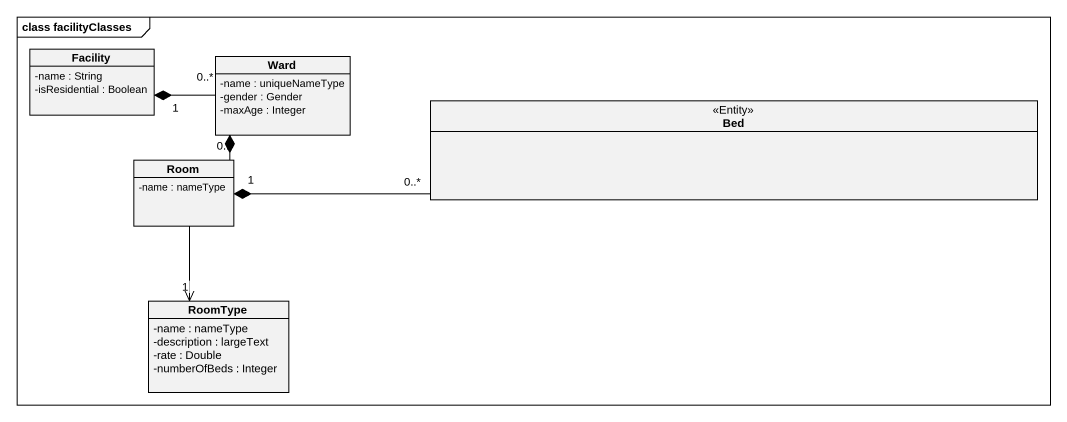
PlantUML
@startuml
mainframe class facilityClasses
hide circle
hide empty members
skinparam classAttributeIconSize 0
class Facility {
  -name : String
  -isResidential : Boolean
}
class Ward {
  -name : uniqueNameType
  -gender : Gender
  -maxAge : Integer
}
class Bed <<Entity>>
class Room {
  -name : nameType
}
class RoomType {
  -name : nameType
  -description : largeText
  -rate : Double
  -numberOfBeds : Integer
}
Facility "1" *-right- "0..*" Ward
Ward *-- "0..*" Room
Room "1" *-right- "0..*" Bed
Room --> "1" RoomType
@enduml
